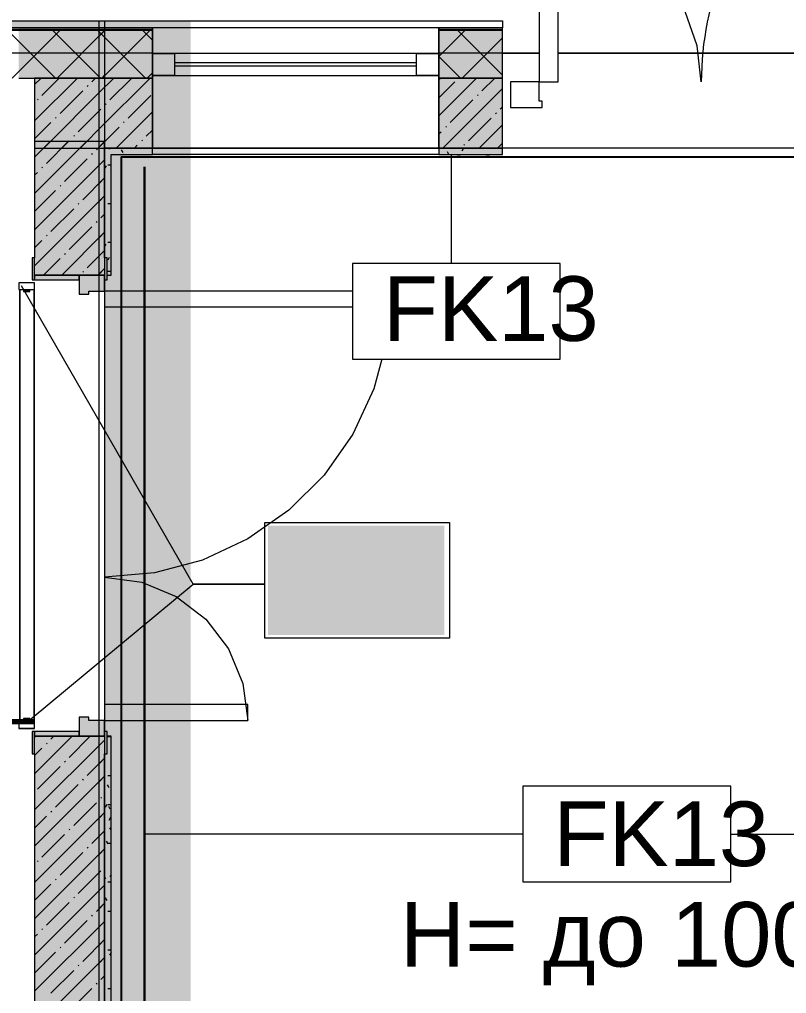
# Model space of a CAD drawing. Header units: millimetres. Extents: x -3817 to 677485, y -22715 to 103890.
# Drawn here: x 38736 to 41146, y 22653 to 25716 of the extents above; entities that cross this region are included whole.
import ezdxf

# ---------------------------------------------------------------- set-up
doc = ezdxf.new("R2010")
doc.units = ezdxf.units.MM
doc.layers.add('PDF _Геометрия', color=7, linetype='Continuous', true_color=0x1d1d1d)
doc.layers.add('PDF _Сплошная заливка', color=7, linetype='Continuous', true_color=0xffffff)
doc.layers.add('PDF _Текст', color=7, linetype='Continuous')
doc.styles.add('PDF GOST-Common', font='arial.ttf')

msp = doc.modelspace()

# ---------------------------------------------------------------- hatches: boundary and pattern name
at = {"layer": 'PDF _Сплошная заливка', "transparency": 33554559}
h = msp.add_hatch(color=256, dxfattribs=at)
h.paths.add_polyline_path([(34103.3, 25531.3), (34103.3, 25681.1), (34083.3, 25681), (34083.3, 25531.3)], flags=0)
h.paths.add_polyline_path([(38730.6, 25689.1), (39003.3, 25690.7), (39003.3, 25711.1), (34103.3, 25711.1), (34103.3, 25689.1), (38594.1, 25689.1)], flags=0)
h = msp.add_hatch(color=256, dxfattribs=at)
h.paths.add_polyline_path([(39003.3, 1631.4), (39273.4, 1631.4), (39273.4, 13806.3), (38703.3, 13521.2), (39003.3, 13371.2), (39003.3, 1653.4)], flags=0)
h.paths.add_polyline_path([(39273.4, 13836.1), (39273.4, 25711.1), (39003.3, 25711.1), (39003.3, 13971.2), (39024.3, 13960.7)], flags=0)
for points in [[(39003.3, 25684.1), (39003.3, 25689.1), (38733.3, 25689.1), (38733.3, 25684.1), (38783.3, 25684.1)], [(38783.3, 25681.1), (39003.3, 25683), (39003.3, 25684.1), (38733.3, 25684.1), (38733.3, 25681.1)], [(38781.6, 24896.6), (38783.3, 24896.6), (38783.3, 24966.6), (38775.3, 24966.6), (38775.3, 24896.6)]]:
    msp.add_hatch(color=256, dxfattribs=at).paths.add_polyline_path(points)
h = msp.add_hatch(color=256, dxfattribs=at)
h.paths.add_polyline_path([(42173.3, 25531.1), (42173.3, 25681.1), (41953.3, 25681.1), (41953.3, 25531.4), (42153.3, 25531.4)], flags=0)
h.paths.add_polyline_path([(40253.3, 25531.4), (40253.3, 25681.1), (40053.3, 25681.1), (40053.3, 25531.4)], flags=0)
h.paths.add_polyline_path([(39153.3, 25531.4), (39153.3, 25681.1), (38985.9, 25681.1), (38985.9, 25531.4)], flags=0)
h = msp.add_hatch(color=256, dxfattribs=at)
h.paths.add_polyline_path([(39153.3, 25311.3), (39153.3, 25531.4), (38985.9, 25531.2), (38985.9, 25311.3)], flags=0)
h.paths.add_polyline_path([(40253.3, 25311.3), (40253.3, 25531.4), (40053.3, 25531.4), (40053.3, 25311.3)], flags=0)
h.paths.add_polyline_path([(42403.3, 25311.3), (42403.3, 25531.4), (41953.3, 25531.4), (41953.3, 25311.3), (42229.3, 25311.3)], flags=0)
h = msp.add_hatch(color=256, dxfattribs=at)
h.paths.add_polyline_path([(38783.3, 15511.3), (39003.3, 15511.3), (39003.3, 23461.6), (38783.3, 23461.6), (38783.3, 16743.4)], flags=0)
h.paths.add_polyline_path([(38783.3, 24911.6), (39003.3, 24911.6), (39003.3, 25331.6), (38783.3, 25331.6), (38783.3, 24966.6)], flags=0)
h = msp.add_hatch(color=256, dxfattribs=at)
h.paths.add_polyline_path([(39003.3, 15511.3), (39003.3, 23461.6), (38985.9, 23461.6), (38985.9, 15511.3)], flags=0)
h.paths.add_polyline_path([(38985.9, 24911.6), (39003.3, 24911.6), (39003.3, 25331.6), (38985.9, 25331.6), (38985.9, 24966.6)], flags=0)
h = msp.add_hatch(color=256, dxfattribs=at)
h.paths.add_polyline_path([(39153.3, 25291.3), (39153.3, 25311.3), (39003.3, 25311.3), (39003.3, 25291.3), (39023.3, 25291.3)], flags=0)
h.paths.add_polyline_path([(40253.3, 25291.3), (40253.3, 25311.3), (40053.3, 25311.3), (40053.3, 25291.3)], flags=0)
h.paths.add_polyline_path([(42383.3, 25291.3), (42383.3, 25311.3), (42003.3, 25311.3), (42003.3, 25291.3), (42229.3, 25291.3)], flags=0)
h = msp.add_hatch(color=256, dxfattribs=at)
h.paths.add_polyline_path([(39023.3, 17111.3), (39023.3, 18620.7), (39008.7, 18613.9), (39010.4, 21210.7), (39023.3, 21210.7), (39023.3, 23461.6), (39011.3, 23461.6), (39011.3, 23406.6), (39003.3, 23406.6), (39003.3, 17111.3)], flags=0)
h.paths.add_polyline_path([(39023.3, 24911.6), (39023.3, 25291.3), (39003.3, 25291.3), (39003.3, 24966.6), (39011.3, 24966.6), (39011.3, 24911.6)], flags=0)
h = msp.add_hatch(color=256, dxfattribs=at)
h.paths.add_polyline_path([(38923.3, 23461.6), (39003.3, 23461.6), (39003.1, 23511.6), (38953.3, 23511.6), (38953.3, 23521.6), (38923.3, 23521.6), (38923.3, 23476.6)], flags=0)
h.paths.add_polyline_path([(38943.3, 24851.6), (38953.3, 24851.6), (38953.3, 24861.6), (39003.3, 24861.6), (39003.3, 24911.6), (38923.3, 24911.6), (38923.3, 24851.6)], flags=0)

# ---------------------------------------------------------------- linework, layer by layer
msp.add_lwpolyline([(39055.7, 17226.2), (42382.3, 17226.2), (42382.3, 25282.3), (39055.7, 25282.3)], close=True)
at = {"layer": 'PDF _Геометрия', "color": 9, "lineweight": 9, "true_color": 0xc0c0c0}
for points in [[(39003.3, 25689.1), (38733.3, 25689.1), (37883.3, 25689.1), (37883.3, 25531.3), (37883.3, 25689.1), (34783.3, 25689.1), (34783.3, 25531.3), (34783.3, 25689.1), (34103.3, 25689.1), (34103.3, 29011.3), (34103.3, 29241.3), (34103.3, 29261.4), (32153.3, 29261.4)], [(34103.1, 25711.1), (39273.4, 25711.1)], [(38518.4, 25711.1), (40253.3, 25711.1), (40253.3, 25689.1)], [(38985.9, 25311.3), (39153.3, 25311.3), (39153.3, 25531.4), (39153.3, 25311.3), (40053.3, 25311.3), (40053.3, 25291.3), (39153.3, 25291.3), (39153.3, 25311.3), (40053.3, 25311.3), (40053.3, 25531.4), (40053.3, 25689.1), (39153.3, 25689.1), (39153.3, 25531.4), (39153.3, 25689.1), (38985.9, 25689.1)], [(38733.3, 25531.1), (38783.3, 25531.1), (38783.3, 25311.3), (39003.3, 25311.3), (39003.3, 25291.3), (39003.3, 25223.1), (39003.3, 25331.6), (38783.3, 25331.6), (38783.3, 24966.6)], [(39153.3, 25291.3), (39153.3, 25311.3), (39003.3, 25311.3), (39003.3, 25291.3), (39003.3, 24966.6), (39003.3, 25331.6), (38985.9, 25331.6)], [(39011.3, 24911.6), (39023.3, 24911.6), (39023.3, 25290.3)], [(38783.3, 24911.6), (39003.3, 24911.6)], [(38985.9, 24911.6), (39003.3, 24911.6)], [(38783.3, 24866.6), (38783.3, 24886.6)], [(38748.3, 24866.3), (38748.3, 24860.6), (38768.3, 24860.6), (38768.3, 24866.3)], [(38768.3, 23507.3), (38768.3, 23517.6), (38748.3, 23517.6), (38748.3, 23507.3)], [(38783.3, 23486.6), (38783.3, 23506.6)], [(39003.3, 23461.6), (38783.3, 23461.6)], [(39003.3, 23461.6), (38985.9, 23461.6)], [(39023.3, 21210.7), (39023.3, 23461.6), (39011.3, 23461.6)], [(38783.3, 23406.6), (38783.3, 15511.3), (39003.3, 15511.3), (39003.3, 16891.3), (39003.3, 15511.3), (38513.3, 15511.3), (38513.3, 16911.4), (38493.3, 16911.4), (38493.3, 15490.3), (38513.3, 15490.3), (38513.3, 15491.3), (38733.2, 15491.3)]]:
    msp.add_lwpolyline(points, dxfattribs=at)
at = {"layer": 'PDF _Геометрия', "color": 253, "lineweight": 9, "true_color": 0xaaaaaa}
msp.add_lwpolyline([(41838.3, 26479.1, 0.414215), (40878.3, 25519.1), (40865.5, 25632.6), (40827.8, 25740.4), (40767, 25837.1), (40686.2, 25917.8), (40589.5, 25978.6), (40481.7, 26016.3), (40368.3, 26029.1)], format="xyb", dxfattribs=at)
at = {"layer": 'PDF _Геометрия', "color": 253, "lineweight": 13, "true_color": 0xaaaaaa}
for points in [[(40368.3, 26029.1), (40368.3, 25519.1), (40428.3, 25519.1), (40428.3, 26029.1)], [(39223.3, 25609.1), (39223.3, 25539.1), (39153.3, 25539.1), (39153.3, 25609.1)], [(40053.3, 25609.1), (40053.3, 25539.1), (39983.3, 25539.1), (39983.3, 25609.1)], [(40368.3, 25519.1), (40278.3, 25519.1), (40278.3, 25439.1), (40378.3, 25439.1), (40378.3, 25459.1), (40368.3, 25459.1)], [(38775.3, 24896.6), (38783.3, 24896.6), (38783.3, 24966.6), (38775.3, 24966.6)], [(39003.3, 24896.6), (39011.3, 24896.6), (39011.3, 24966.6), (39003.3, 24966.6)], [(38783.3, 24896.6), (38923.3, 24896.6), (38923.3, 24911.6), (38783.3, 24911.6)], [(39003.3, 24861.6), (39003.3, 24911.6), (38923.3, 24911.6), (38923.3, 24851.6), (38953.3, 24851.6), (38953.3, 24861.6)], [(39453.3, 23511.6), (39453.3, 23561.6), (39003.3, 23561.6), (39003.3, 23511.6)], [(39003.3, 23511.6), (38953.3, 23511.6), (38953.3, 23521.6), (38923.3, 23521.6), (38923.3, 23461.6), (39003.3, 23461.6)], [(38775.3, 23476.6), (38775.3, 23406.6), (38783.3, 23406.6), (38783.3, 23476.6)], [(38783.3, 23476.6), (38783.3, 23461.6), (38923.3, 23461.6), (38923.3, 23476.6)], [(39003.3, 23476.6), (39003.3, 23406.6), (39011.3, 23406.6), (39011.3, 23476.6)]]:
    msp.add_lwpolyline(points, close=True, dxfattribs=at)
at = {"layer": 'PDF _Геометрия', "color": 7, "lineweight": 9}
for points in [[(38985.9, 1631.4), (38985.9, 13371.2), (38685.9, 13521.2), (39285.9, 13821.2), (38985.9, 13971.2), (38985.9, 25711.1)], [(39003.3, 25711.1), (39003.3, 13971.2), (39273.4, 13836.1)], [(39003.3, 25684.1), (38733.3, 25684.1), (37883.3, 25684.1)], [(39003.3, 25681.1), (38733.3, 25681.1), (37883.3, 25681.1)], [(39153.3, 25684.1), (38985.9, 25684.1)], [(39153.3, 25681.1), (38985.9, 25681.1)], [(40253.3, 25684.1), (40053.3, 25684.1)], [(40253.3, 25681.1), (40053.3, 25681.1)], [(38748.3, 25610.1), (37883.3, 25610.1)], [(39003.3, 25610.1), (38733.3, 25610.1)], [(39153.3, 25610.1), (38985.9, 25610.1)], [(40253.3, 25610.1), (40053.3, 25610.1)], [(39023.3, 25290.3), (39023.3, 25291.3), (39153.3, 25291.3)], [(40093.3, 24947.9), (40093.3, 25290.3)], [(38736.6, 23486.3), (38781.6, 23486.3), (38736.6, 23486.3)], [(38736.6, 23486.3), (38781.6, 23486.3), (38736.6, 23486.3)], [(40317.7, 23154.3), (39128.8, 23154.3)], [(40970.8, 23154.3), (42277.8, 23154.3)]]:
    msp.add_lwpolyline(points, dxfattribs=at)
at = {"layer": 'PDF _Геометрия', "lineweight": 9}
for points in [[(38848.7, 25531.3), (38733.3, 25646.7), (38698.9, 25681.1)], [(38712.5, 25531.3), (38733.3, 25552.1), (38862.2, 25681.1)], [(38990.1, 25531.3), (38840.4, 25681.1)], [(38853.9, 25531.3), (39003.3, 25680.7)], [(39003.3, 25659.6), (38981.8, 25681.1)], [(38985.9, 25663.3), (39003.6, 25681.1)], [(39131.5, 25531.4), (38985.9, 25676.9)], [(38995.3, 25531.4), (39145.1, 25681.1)], [(39153.3, 25651), (39123.2, 25681.1)], [(40053.3, 25599.3), (40135, 25681.1)], [(40253.3, 25541), (40113.2, 25681.1)], [(40126.7, 25531.4), (40253.3, 25657.9)], [(40121.5, 25531.4), (40053.3, 25599.5)], [(39136.8, 25531.4), (39153.3, 25547.8)], [(38783.3, 25510.9), (38803.7, 25531.3)], [(38783.3, 25396.8), (38917.8, 25531.3)], [(38806.2, 25476.8), (38860.7, 25531.3)], [(38963, 25519.5), (38974.8, 25531.3)], [(38990.1, 25531.4), (38985.9, 25535.5)], [(38985.9, 25485.5), (39031.8, 25531.4)], [(38985.9, 25371.4), (39145.9, 25531.4)], [(38995.3, 25531.3), (39003.3, 25539.3)], [(39020, 25462.5), (39088.8, 25531.4)], [(40053.3, 25526.4), (40058.3, 25531.4)], [(40053.3, 25412.3), (40172.3, 25531.4)], [(40053.3, 25469.3), (40103.5, 25519.5)], [(40189, 25491), (40229.3, 25531.4)], [(38811.8, 25311.3), (39003.3, 25502.8)], [(38863.2, 25419.8), (38934.5, 25491)], [(38948.7, 25505.3), (38951.1, 25507.7)], [(40066.4, 25311.3), (40253.3, 25498.3)], [(38791.9, 25462.5), (38794.3, 25464.9)], [(39077, 25405.5), (39148.3, 25476.8)], [(40089.2, 25391.2), (40160.5, 25462.5)], [(40174.8, 25476.8), (40177.1, 25479.1)], [(38920.2, 25362.7), (38991.5, 25434)], [(38985.9, 25428.4), (38991.5, 25434)], [(39005.8, 25448.3), (39008.1, 25450.6)], [(39039.9, 25311.3), (39153.3, 25424.7)], [(40231.8, 25419.8), (40234.2, 25422.1)], [(40246, 25434), (40253.3, 25441.2)], [(38783.3, 25339.8), (38834.7, 25391.2)], [(38848.9, 25405.5), (38851.3, 25407.9)], [(39062.8, 25391.2), (39065.1, 25393.6)], [(40146.2, 25334.2), (40217.5, 25405.5)], [(38925.9, 25311.3), (39003.3, 25388.7)], [(39048.5, 25377), (38985.9, 25314.4), (39003.2, 25331.6)], [(39134.1, 25348.5), (39153.3, 25367.7)], [(40053.3, 25355.3), (40060.7, 25362.7)], [(40075, 25377), (40077.3, 25379.4)], [(40180.4, 25311.3), (40253.3, 25384.2)], [(38783.3, 25282.8), (38832.1, 25331.6)], [(38783.3, 25168.7), (38946.1, 25331.6)], [(38820.4, 25262.9), (38889.1, 25331.6)], [(38868.8, 25311.3), (38891.7, 25334.2)], [(38906, 25348.5), (38908.3, 25350.8)], [(38977.2, 25305.7), (39003.2, 25331.6)], [(38982.9, 25311.3), (39003.3, 25331.7)], [(39119.8, 25334.2), (39122.2, 25336.6)], [(39096.9, 25311.3), (39105.5, 25320)], [(40132, 25320), (40134.4, 25322.3)], [(40237.4, 25311.3), (40253.3, 25327.2)], [(38783.3, 25054.7), (39003.3, 25274.7)], [(38877.4, 25205.9), (38948.7, 25277.2)], [(38963, 25291.4), (38965.4, 25293.8)], [(38985.9, 25257.4), (39003.3, 25274.7)], [(38806.2, 25248.7), (38808.5, 25251)], [(38783.3, 25225.8), (38791.9, 25234.4)], [(38934.5, 25148.9), (39003.3, 25217.7)], [(38985.9, 25200.3), (39003.3, 25217.7)], [(38783.3, 25111.7), (38848.9, 25177.4)], [(38863.2, 25191.7), (38865.6, 25194)], [(38783.3, 24940.7), (39003.3, 25160.7)], [(38985.9, 25143.3), (39003.3, 25160.7)], [(38834.7, 25049.1), (38906, 25120.4)], [(38920.2, 25134.6), (38922.6, 25137)], [(38991.5, 25091.9), (39003.3, 25103.6)], [(38991.5, 25091.9), (39003.3, 25103.6)], [(38891.7, 24992.1), (38963, 25063.3)], [(38977.2, 25077.6), (38979.6, 25080)], [(38820.4, 25034.8), (38822.8, 25037.2)], [(38868.3, 24911.6), (39003.3, 25046.6)], [(38985.9, 25029.3), (39003.3, 25046.6)], [(38783.3, 24997.7), (38806.2, 25020.6)], [(38811.3, 24911.6), (38863.2, 24963.6)], [(38877.4, 24977.8), (38879.8, 24980.2)], [(38948.7, 24935), (39003.3, 24989.6)], [(38985.9, 24972.2), (39003.3, 24989.6)], [(38982.3, 24911.6), (39003.3, 24932.6)], [(38985.9, 24915.2), (39003.3, 24932.6)], [(38934.5, 24920.8), (38936.8, 24923.2)], [(38783.3, 23458), (38786.9, 23461.6)], [(38783.3, 23344), (38900.9, 23461.6)], [(38834.7, 23452.4), (38843.9, 23461.6)], [(38891.7, 23395.4), (38958, 23461.6)], [(38783.3, 23229.9), (39003.3, 23449.9)], [(38820.4, 23438.1), (38822.8, 23440.5)], [(38985.9, 23432.6), (39003.3, 23449.9)], [(38783.3, 23401), (38806.2, 23423.9)], [(38877.4, 23381.1), (38879.8, 23383.5)], [(38948.7, 23338.4), (39003.3, 23392.9)], [(38985.9, 23375.5), (39003.3, 23392.9)], [(38791.9, 23295.6), (38863.2, 23366.9)], [(38783.3, 23115.9), (39003.3, 23335.9)], [(38848.9, 23238.6), (38920.2, 23309.8)], [(38934.5, 23324.1), (38936.8, 23326.5)], [(38985.9, 23318.5), (39003.3, 23335.9)], [(38906, 23181.5), (38977.2, 23252.8)], [(38991.5, 23267.1), (38993.9, 23269.4)], [(38991.5, 23267.1), (38993.9, 23269.4)], [(38783.3, 23001.8), (39003.3, 23221.8)], [(38834.7, 23224.3), (38837, 23226.7)], [(38985.9, 23204.5), (39003.3, 23221.8)], [(38783.3, 23172.9), (38820.4, 23210)], [(38891.7, 23167.3), (38894.1, 23169.7)], [(38963, 23124.5), (39003.3, 23164.8)], [(38985.9, 23147.4), (39003.3, 23164.8)], [(38806.2, 23081.7), (38877.4, 23153)], [(38783.3, 22887.8), (39003.3, 23107.8)], [(38863.2, 23024.7), (38934.5, 23096)], [(38948.7, 23110.3), (38951.1, 23112.6)], [(38985.9, 23090.4), (39003.3, 23107.8)], [(38791.9, 23067.5), (38794.3, 23069.9)], [(38920.2, 22967.7), (38991.5, 23039)], [(38985.9, 23033.4), (38991.5, 23039)], [(38848.9, 23010.5), (38851.3, 23012.8)], [(38783.3, 22944.8), (38834.7, 22996.2)], [(38783.3, 22773.7), (39003.3, 22993.7)], [(38985.9, 22976.4), (39003.3, 22993.7)], [(38906, 22953.4), (38908.3, 22955.8)], [(38820.4, 22867.9), (38891.7, 22939.2)], [(38977.2, 22910.7), (39003.3, 22936.7)], [(38985.9, 22919.3), (39003.3, 22936.7)], [(38783.3, 22659.7), (39003.3, 22879.7)], [(38877.4, 22810.9), (38948.7, 22882.2)], [(38963, 22896.4), (38965.4, 22898.8)], [(38985.9, 22862.3), (39003.3, 22879.7)], [(38806.2, 22853.6), (38808.5, 22856)], [(38783.3, 22830.7), (38791.9, 22839.4)], [(38934.5, 22753.9), (39003.3, 22822.6)], [(38985.9, 22805.3), (39003.3, 22822.6)], [(38863.2, 22796.6), (38865.6, 22799)], [(38783.3, 22716.7), (38848.9, 22782.4)], [(38783.3, 22545.6), (39003.3, 22765.6)], [(38985.9, 22748.3), (39003.3, 22765.6)], [(38920.2, 22739.6), (38922.6, 22742)], [(38834.7, 22654.1), (38906, 22725.3)], [(38991.5, 22696.8), (39003.3, 22708.6)], [(38991.5, 22696.8), (39003.3, 22708.6)], [(38891.7, 22597), (38963, 22668.3)], [(38977.2, 22682.6), (38979.6, 22684.9)]]:
    msp.add_lwpolyline(points, dxfattribs=at)
at = {"layer": 'PDF _Геометрия', "color": 9, "lineweight": 9, "true_color": 0xc0c0c0}
for points in [[(40053.3, 25531.4), (40053.3, 25311.3), (40253.3, 25311.3), (40253.3, 25531.4), (40253.3, 25689.1), (40053.3, 25689.1)], [(40053.3, 25291.3), (40253.3, 25291.3), (40253.3, 25311.3), (40053.3, 25311.3)], [(39003.3, 17111.3), (39003.3, 23406.6)], [(39003.3, 17111.3), (39003.3, 23103.1)]]:
    msp.add_lwpolyline(points, close=True, dxfattribs=at)
at = {"layer": 'PDF _Геометрия', "color": 116, "lineweight": 13, "true_color": 0x008040}
for points in [[(39153.3, 25610.1), (40053.3, 25610.1)], [(40368.3, 25610.1), (40253.3, 25610.1), (40368.3, 25610.1)]]:
    msp.add_lwpolyline(points, dxfattribs=at)
at = {"layer": 'PDF _Геометрия', "color": 253, "lineweight": 9, "true_color": 0xaaaaaa}
for points in [[(40053.3, 25609.1), (39153.3, 25609.1)], [(39983.3, 25579.1), (39223.3, 25579.1)], [(39983.3, 25569.1), (39223.3, 25569.1)], [(39153.3, 25539.1), (40053.3, 25539.1)], [(39003.3, 25311.3), (39003.3, 22511.3)], [(39874.2, 24647.9), (39849, 24553.8), (39782.7, 24411.6), (39692.7, 24283.1), (39581.8, 24172.2), (39453.3, 24082.2), (39311.1, 24015.9), (39159.5, 23975.3), (39003.3, 23961.6), (39119.7, 23946.3), (39228.3, 23901.3), (39321.5, 23829.8), (39393, 23736.6), (39437.9, 23628.1), (39453.3, 23511.6)]]:
    msp.add_lwpolyline(points, dxfattribs=at)
at = {"layer": 'PDF _Геометрия', "color": 116, "lineweight": 13, "true_color": 0x008040}
msp.add_lwpolyline([(41778.3, 25610.1), (40428.3, 25610.1)], close=True, dxfattribs=at)
at = {"layer": 'PDF _Геометрия', "color": 7, "lineweight": 9}
for points in [[(38783.3, 25531.1), (38783.3, 25531.3), (39003.3, 25531.3), (38783.3, 25531.3)], [(38985.9, 25531.4), (39153.3, 25531.4)], [(40053.3, 25531.4), (40253.3, 25531.4)], [(40435, 24947.9), (39781.8, 24947.9), (39781.8, 24647.9), (40435, 24647.9)], [(38736.6, 24866.3), (38736.6, 23507.6)], [(38736.6, 24866.3), (38736.6, 23507.6)], [(38781.6, 24866.3), (38781.6, 23507.6)], [(38781.6, 24866.3), (38781.6, 23507.6)], [(40970.8, 23304.3), (40317.7, 23304.3), (40317.7, 23004.3), (40970.8, 23004.3)]]:
    msp.add_lwpolyline(points, close=True, dxfattribs=at)
at = {"layer": 'PDF _Геометрия', "color": 253, "lineweight": 9, "true_color": 0xaaaaaa}
msp.add_lwpolyline([(42403.3, 22511.3), (42403.3, 25311.3), (39003.3, 25311.3), (39003.3, 22511.3), (40853.3, 22511.3)], close=True, dxfattribs=at)
at = {"layer": 'PDF _Геометрия', "color": 253, "lineweight": 9, "true_color": 0x9b9b9b}
for points in [[(39019.4, 25308.2), (39017.6, 25311.3)], [(39061, 25297.1), (39056, 25305.8)], [(40085, 25291.3), (40080.5, 25299)], [(40131, 25310.5), (40126, 25301.8)], [(40180, 25309.6), (40179, 25311.3)], [(39064.8, 25292.6), (39064.1, 25291.3)], [(40111.1, 25289.5), (40121.2, 25289.5)], [(40202.5, 25289.5), (40212.6, 25289.5)], [(39007.9, 25255), (39003.3, 25247)], [(39013.8, 25259), (39023.3, 25259)], [(39013.8, 25137.1), (39023.3, 25137.1)], [(39005.2, 25088.9), (39003.3, 25092.3)], [(39006.8, 25009.3), (39003.3, 25003.1)], [(39013.8, 25015.2), (39023.3, 25015.2)], [(39018, 24967.7), (39013, 24959)], [(39013.8, 24923.7), (39023.3, 24923.7)], [(39013.8, 23460.7), (39023.3, 23460.7)], [(39013.8, 23338.8), (39023.3, 23338.8)], [(39023.3, 23350.8), (39023.1, 23351.1)], [(39017, 23300.7), (39011.9, 23309.4)], [(39010.3, 23247.5), (39005.3, 23238.8)], [(39013.8, 23247.3), (39023.3, 23247.3)], [(39021, 23232.7), (39016, 23241.4)], [(39021.5, 23205.9), (39016.4, 23197.2)], [(39023.3, 23167.9), (39020.1, 23173.4)], [(39014, 23123), (39008.9, 23131.7)], [(39013.8, 23125.4), (39023.3, 23125.4)], [(39006.9, 23013.4), (39003.3, 23019.6)], [(39013.8, 23003.5), (39023.3, 23003.5)], [(39023.3, 23026.1), (39019.4, 23019.5)], [(39011, 22945.3), (39006, 22954)], [(39013.8, 22912.1), (39023.3, 22912.1)], [(39013.8, 22790.2), (39023.3, 22790.2)], [(39023.3, 22782.3), (39018.3, 22773.7)], [(39013.8, 22668.2), (39023.3, 22668.2)]]:
    msp.add_lwpolyline(points, dxfattribs=at)
at = {"layer": 'PDF _Геометрия', "color": 231, "lineweight": 30, "true_color": 0xff80c0}
msp.add_lwpolyline([(39128.8, 25252.3), (39128.8, 17152.3)], dxfattribs=at)
at = {"layer": 'PDF _Геометрия', "color": 253, "lineweight": 13, "true_color": 0xaaaaaa}
for points in [[(39003.3, 24966.6), (39003.3, 24896.6)], [(38985.9, 24861.6), (39003.3, 24861.6), (39003.3, 24911.6), (38985.9, 24911.6)], [(39003.3, 24861.6), (39003.3, 24811.6)], [(39781.8, 24861.6), (39003.3, 24861.6), (39003.3, 24811.6), (39781.8, 24811.6)], [(39003.3, 23561.6), (39003.3, 23511.6)], [(38985.9, 23461.6), (39003.3, 23461.6), (39003.3, 23511.6), (38985.9, 23511.6)], [(39003.3, 23476.6), (39003.3, 23406.6)]]:
    msp.add_lwpolyline(points, dxfattribs=at)
at = {"layer": 'PDF _Геометрия', "color": 8, "lineweight": 9, "true_color": 0x808080}
for points in [[(38733.2, 24866.3), (38783.3, 24866.3), (38783.3, 24887.3), (38733.2, 24887.3)], [(38733.2, 23486.3), (38783.3, 23486.3), (38783.3, 23507.3), (38733.2, 23507.3)]]:
    msp.add_lwpolyline(points, close=True, dxfattribs=at)
at = {"layer": 'PDF _Геометрия', "color": 250, "lineweight": 9, "true_color": 0x3c3c3c}
msp.add_lwpolyline([(38769.4, 23514.1), (39281.8, 23939.7), (39507, 23939.7), (39281.8, 23939.7), (38741.7, 24877.6)], dxfattribs=at)
msp.add_lwpolyline([(39507, 24134.2), (40086.8, 24134.2), (40086.8, 23770.2), (39507, 23770.2)], close=True, dxfattribs=at)
at = {"layer": 'PDF _Геометрия', "color": 231, "lineweight": 70, "true_color": 0xff80c0}
msp.add_lwpolyline([(38783.3, 23507.6), (38513.3, 23507.6), (38513.3, 23506.6)], dxfattribs=at)
at = {"layer": 'PDF _Сплошная заливка', "lineweight": 35, "transparency": 33554559}
for points in [[(38733.3, 25531.3), (39003.3, 25531.3), (38733.3, 25681.1), (39003.3, 25681.1)], [(39003.3, 25331.6), (39003.3, 25531.3), (38783.3, 25331.6), (38783.3, 25531.1)], [(38923.3, 24896.6), (38923.3, 24911.6), (38783.3, 24896.6), (38783.3, 24911.6)], [(38768.3, 24860.6), (38768.3, 24866.3), (38748.3, 24860.6), (38748.3, 24866.3)], [(38748.3, 23507.3), (38768.3, 23507.3), (38748.3, 23517.6), (38768.3, 23517.6)], [(38783.3, 23406.6), (38781.6, 23476.6), (38775.3, 23406.6), (38775.3, 23476.6)], [(38923.3, 23461.6), (38923.3, 23476.6), (38783.3, 23461.6), (38783.3, 23476.6)]]:
    msp.add_solid(points, dxfattribs=at)
at = {"layer": 'PDF _Сплошная заливка', "lineweight": 9, "transparency": 33554559}
msp.add_solid([(39517, 24124.2), (40070.6, 24124.2), (39517, 23780.2), (40070.6, 23780.2)], dxfattribs=at)

# ---------------------------------------------------------------- texts
at = {"layer": 'PDF _Текст', "color": 250, "true_color": 0x3c3c3c, "char_height": 203.2, "attachment_point": 4, "style": 'PDF GOST-Common'}
for s, insert in [('FK13', (39877.4, 24805.1)), ('FK13', (40413.2, 23153.6)), ('Н= до 1000мм', (39931, 22809.6))]:
    msp.add_mtext(s, dxfattribs=dict(at, insert=insert))

doc.saveas('drawing.dxf')
